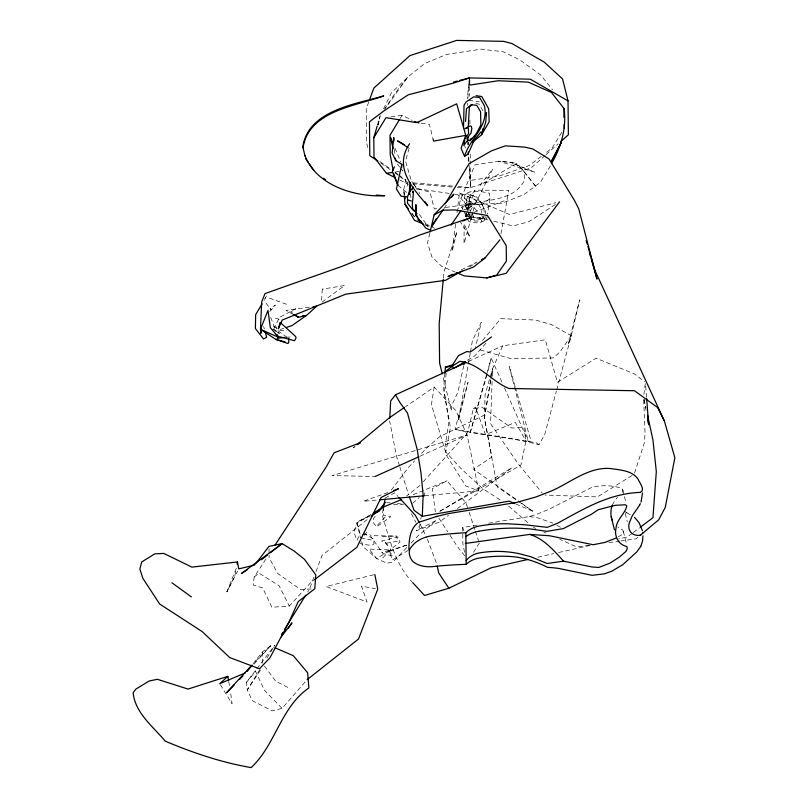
<?xml version="1.0" encoding="UTF-8"?>
<svg xmlns="http://www.w3.org/2000/svg" width="808" height="808" viewBox="0 0 808 808"><rect width="100%" height="100%" fill="white"/><g stroke="black" fill="none" stroke-linecap="round" stroke-linejoin="round"><path stroke-width="0.61" stroke-dasharray="4.04 3.03" d="M383.436 506.727L383.285 515.282L390.84 516.686L376.518 526.907L372.68 521.806L373.549 518.352L376.599 514.403M470.832 219.443L477.397 220.19L481.8 218.291L481.871 216.18M492.092 381.336L490.567 423.614L518.615 464.449L542.32 493.112M492.274 376.366L492.547 368.902L502.697 345.763L545.309 339.804L557.449 382.295L596.072 358.227L634.411 373.902L644.501 381.709M550.41 165.913L540.431 182.305L523.786 194.627L501.97 203.242L466.489 204.868L464.307 202.333L464.943 194.364C471.811 189.224 481.841 191.648 489.567 193.243L489.941 198.637L487.537 214.039M444.915 373.195L443.541 389.062L448.935 421.584L444.844 448.137L445.814 452.026L461.408 468.953L482.74 488.638L501.738 500.899M446.137 373.155L444.44 392.678L450.44 427.604L445.814 452.026M468.892 210.666L469.478 204.04C488.628 199.222 514.726 200.717 524.685 179.831L524.614 172.346L519.635 166.185L510.525 162.267L498.657 161.206L474.942 164.812L460.217 200.596L458.661 208.565M443.39 278.194L443.976 271.922L456.914 231.623L452.167 251.177L455.601 223.887M468.731 83.497L468.135 89.789A261.257 30.098 81.3 0 0 467.59 98.889M468.731 87.133L468.377 90.9A260.206 29.977 81.3 0 0 467.933 97.849M265.923 559.035L254.177 576.962L253.227 585.022L262.711 587.931L271.872 607.242L289.315 606.04L310.696 582.649L313.645 580.386M457.005 212.726L459.51 192.88L509.424 214.504L555.914 202.697M643.875 394.556L645.42 382.416M420.029 524.069L419.281 528.907L418.16 526.735M420.766 519.241L421.14 516.827M424.281 496.304L424.836 492.678M434.239 387.012L431.421 404.465L446.743 455.904L465.792 485.962L478.78 490.85L467.135 434.967L455.823 410.615L434.239 387.012L405.555 406.707M490.729 379.992L484.457 418.211L497.253 486.951L517.605 500.829M490.931 378.76L492.547 368.902L485.093 394.627L484.457 418.211L491.85 457.065L473.427 469.175L518.524 501.081M484.234 212.1L483.8 207.818L480.124 200.697L475.579 196.091L470.286 194.698L469.024 201.475L465.832 202.959L468.095 203.212L469.125 204.384L469.357 207.383L467.377 208.121L465.459 206.151L464.519 209.615L467.973 208.474L470.781 211.383M500.99 233.744L508.798 190.334L474.872 190.163L462.267 208.686M490.658 380.083L484.8 414.888L439.825 436.532L426.432 448.218L420.503 454.561M491.496 375.114L492.547 368.902M487.325 215.201L486.719 218.675L484.457 220.624L479.326 222.907L471.751 222.553L468.63 221.412L467.145 218.211M470.236 353.106L458.328 421.008L468.034 382.336L454.985 429.361C483.012 434.654 511.393 437.32 539.007 444.733L544.713 434.603L556.369 391.193M470.448 351.864L472.397 340.754L481.265 322.281L475.579 347.359M383.265 508.818L382.154 514.807C389.264 538.168 394.759 563.287 411.858 581.689M378.215 125.028L380.225 115.524M423.331 481.73L467.68 432.512L473.306 408.818L481.81 407.131L511.828 428.068L523.796 427.311L525.988 440.774L520.887 465.135L438.653 511.989L512.131 467.62L456.56 509.232M466.388 201.152L467.388 196.627L470.286 194.698M484.457 220.624L485.446 216.17M463.741 365.691L457.894 392.203L451.389 406.121L451.43 411.03L442.552 375.023M467.973 208.474L468.781 204.909L467.943 204.596L469.711 203.555L470.599 206.767L472.428 205.969L472.155 202.889L471.165 201.717L469.024 201.475M465.812 216.665L467.216 210.696M467.489 209.504L469.721 199.95M429.836 233.169L427.543 242.976L431.856 256.762L441.744 266.367L455.278 272.104M556.692 389.981L571.266 335.714L579.669 299.849L568.155 344.824L571.266 335.714L551.632 324.654L535.593 320.039L500.798 318.655L481.245 342.036M501.94 382.134L491.244 358.075L487.396 373.256M377.922 124.917L379.932 116.695L377.518 124.866M409.09 148.268L405.525 161.085L410.797 179.113L414.504 185.436M471.387 217.18L464.034 243.673L464.146 223.826L470.104 237.35L460.439 221.897M471.721 215.968L472.72 212.352M473.064 211.151L474.73 205.131L492.698 169.064L479.972 185.254L517.029 163.125L498.657 161.206L534.896 172.215L510.525 162.267M486.497 374.882L470.226 432.482L454.985 429.361M486.84 373.68L491.244 358.075M487.042 374.468L470.226 432.482L536.219 442.693L539.007 444.733M634.533 473.104L644.542 442.299L645.016 432.623L643.663 399.445M472.135 214.888L465.893 215.382L466.701 213.09M467.115 211.938L474.872 190.163M368.771 101.889L366.226 108.807L366.569 142.703L367.761 147.5M313.898 577.286L309.636 588.79L307.666 591.981M316.029 571.539L321.988 555.45L368.296 518.685M226.897 591.86L236.229 568.468L234.805 575.952L226.897 591.86L237.643 571.024M383.578 108.737L391.385 92.89L407.979 76.881L424.614 63.59L446.43 54.439L481.002 49.177L502.94 51.672L519.786 59.873L540.562 74.892L552.571 89.779M264.59 299.586L266.721 295.486L264.883 298.627M467.155 216.191L469.67 211.959M470.296 210.898L475.326 202.424M561.722 132.411L552.056 148.157L545.107 153.429M400.202 118.392L402.162 115.201L412.201 120.362M259.762 669.711L247.288 689.941L252.258 700.657L272.185 710.848L282.103 708.353L307.252 679.579M266.983 658.005L274.851 645.218M473.549 552.298L479.306 543.097M260.55 670.024L247.288 689.941L246.188 682.679L256.106 669.711M384.356 109.343L395.375 92.87L407.979 76.881L385.335 108.403M444.178 208.282L446.248 205.252M571.266 335.714L559.782 352.147L553.157 357.944L510.888 358.621L477.68 349.228M364.428 535.26L367.206 531.593M391.294 490.082L408.646 467.246L414.575 460.903M256.873 668.711L274.417 645.774M253.237 663.681L262.297 652.026L270.549 645.875L273.973 647.349M246.188 682.679L255.56 671.337L264.539 690.456L282.103 708.353M269.842 311.413L275.376 305.06L270.013 308.717L271.236 310.019L264.065 300.616M485.871 343.309L474.66 355.954L466.347 360.903M419.988 485.436L406.656 495.95M253.924 664.186L270.549 645.875L253.742 663.115M377.619 525.089L387.224 514.787M382.8 557.894L390.264 549.935L400.031 541.875L397.829 536.855L381.719 541.017L386.335 543.218L388.294 546.572L385.335 542.713M406.788 547.572L392.91 561.984L387.103 563.267L376.73 558.611L363.196 546.784L360.792 538.916M411.131 543.057L418.069 535.856L436.643 520.18L416.191 530.755L439.38 522.099L448.47 515.292M545.117 155.469L531.159 167.892L470.589 187.597L457.257 187.325M546.046 154.641L558.136 143.885M412.676 503.212L419.221 497.536M637.886 537.28L635.997 538.865L621.221 540.905M355.076 446.319L353.177 447.895L354.985 446.592M254.177 576.962L259.025 573.165L279.083 585.719L289.315 606.04M481.8 218.291L483.396 217.059M541.138 156.439L529.23 165.478L499.283 176.023L470.519 180.396M473.306 408.818L475.538 407.131L485.497 434.674L515.292 422.382L525.988 440.774M632.321 533.24L627.412 536.936L618.817 538.885M633.3 532.502L639.199 528.058M489.941 198.637L482.386 204.141L469.478 204.04L442.946 207.848M555.349 204.505L528.886 221.675L513.151 225.977L492.466 220.877M463.166 210.07L461.671 207.161L467.63 204.656L470.074 206.181M632.048 475.498L597.496 496.9L545.148 495.062M408.262 550.298L392.405 560.005L389.305 551.48L406.303 545.168L407.899 547.612M371.165 514.383L357.035 522.726L353.864 531.977L356.974 540.38L360.126 534.118L357.035 522.726L359.59 520.625L370.468 515.393M469.61 266.741L476.154 263.044M618.251 536.805L620.928 535.3A6.151 3.848 -14 0 0 621.645 529.301A38.34 24.028 -14 0 1 617.787 526.866M385.264 498.021L394.668 492.84L397.98 496.435M467.539 507.545L465.964 502.798L447.006 480.78L432.28 488.668L435.361 511.807M370.327 515.777L357.035 522.726L360.459 537.785M472.518 214.11L473.973 217.958L474.922 218.261L480.124 218.513L484.204 216.443M461.398 269.842L477.053 262.024M461.671 207.161L466.489 204.868M468.489 361.418L502.697 345.763M419.998 456.237L467.135 434.967L416.494 450.207M468.62 207.868L471.751 206.484M504.485 387.86L528.422 441.713L530.917 440.623L515.494 387.84M413.241 494.708L447.006 480.78M465.893 215.382L469.337 214.069M473.932 212.312L507.252 199.616M465.459 206.151L468.781 204.909M467.943 204.596L469.478 204.04M387.87 492.557L363.156 501.314L378.235 499.95M406.303 545.168L390.567 550.41L390.547 548.521L390.264 549.935L376.73 558.611L369.014 549.076L390.264 549.935L381.669 552.783M280.184 329.492L283.709 328.331M463.661 211.04L465.156 213.948L468.701 212.878L470.094 215.958M415.292 450.571L332.088 475.599L375.154 476.468M488.658 523.231L529.442 516.554L536.249 514.514L549.309 509.171L592.567 486.971C601.778 485.244 611.424 485.143 620.443 487.941A6.151 3.848 -14 0 1 622.423 492.425M464.943 194.364L467.145 193.738L474.67 196.435L480.72 202.263L485.446 211.151L485.446 213.655M373.619 574.801L326.109 586.517L367.034 602.041L361.499 586.143L375.427 588.719M537.815 557.227L553.773 553.611M558.682 552.5L590.587 545.279M386.335 543.218L397.859 541.158L396.486 536.007L370.327 535.674L382.911 553.541L392.951 556.015L389.305 551.48M464.509 552.167L462.873 543.804L462.711 527.483L477.538 525.059M390.951 116.907L402.162 115.201M395.253 172.013L402.727 170.872L400.445 167.953M589.214 545.329L576.902 547.036L559.732 539.279M608.909 542.602L619.989 541.077M309.333 307.242L285.971 310.434L292.223 313.888M436.744 208.636L434.27 208.949L430.088 192.203L417.342 188.759L411.191 181.224M424.735 495.738L478.78 490.85M286.163 337.279L290.93 336.966M311.242 588.951L300.596 589.598L277.629 573.397L269.114 557.702L269.084 555.187M382.416 536.492L396.486 536.007M393.577 504.576L403.344 504.303M279.709 330.28L286.8 330.543M362.62 534.27L370.104 534.724M413.413 182.861L453.046 186.133M412.545 183.79L453.652 187.173M458.065 186.547L470.589 187.597L470.367 165.357M469.044 100.323L479.427 101.858M386.557 502.526L390.163 502.879M397.364 503.566L403.364 504.152M468.579 216.473L465.085 216.11L470.983 217.029M469.751 216.605L479.083 217.584L487.598 219.675M529.442 516.554L537.865 517.867L552.783 523.119M421.291 123.27L429.401 124.341L432.684 137.501M417.342 188.759L449.076 193.385M455.177 194.284L457.621 194.637L464.307 202.333M472.165 217.211L485.133 219.241L481.719 215.726M475.761 103.475L479.134 104.141L482.81 110.605M360.721 537.805L371.286 540.007M275.276 318.18L281.103 319.726M479.083 217.584L485.133 219.241M467.388 196.627L473.013 198.142L477.781 202.798L481.568 209.868L481.841 213.019M269.407 298.132L288.88 305.111M425.654 224.977L429.018 226.361M515.878 504.02L532.866 511.232L519.544 501.798M533.401 527.392L535.694 528.432M543.703 532.048L545.996 533.078M399.738 179.952L408.535 184.355M630.23 514.746L626.463 512.474M425.675 223.766L430.139 226.048M431.26 226.624L434.613 228.341M560.53 527.27L556.752 525.271M287.709 687.376L275.68 681.154L263.145 664.327M363.519 533.088L373.155 538.896L374.094 543.703L372.67 544.895L368.64 545.107L361.287 543.875L358.701 541.774M276.659 328.28L272.599 325.614L274.851 328.26M424.846 224.402L427.846 226.392L418.372 213.09M379.821 161.549L390.9 169.266M380.932 163.115L390.971 170.135M518.625 501.516L532.866 511.232M277.992 330.846L286.86 337.189M394.94 172.154L397.97 174.326M394.991 173.013L398.001 175.164M292.809 313.282L290.93 311.928L295.617 308.777L279.366 317.473L275.407 325.836L276.861 328.492M277.346 332.088L279.366 333.553L277.861 331.785M398.96 175.073L405.889 180.295M399.859 176.558L408.191 182.84M397.99 185.426L407.303 192.94M508.707 506.202L528.654 523.321M625.412 511.585L626.907 513.09L626.008 512.171M459.51 192.88L478.306 212.211M519.635 166.185L536.512 187.355L524.614 172.346M464.681 555.753L457.207 546.319L448.4 532.795M397.385 164.054L399.677 166.983M411.979 213.554L414.938 217.392M411.868 213.282L414.888 217.271M480.124 218.513L481.962 221.17L474.882 221.038L471.963 220.069L470.569 216.988M438.916 518.231L447.723 531.755M415.161 186.456L419.756 193.546M220.392 684.699L232.048 703.707L230.442 691.254M419.958 523.796L426.856 537.845M411.383 513.757L415.898 522.412M465.287 206.151L467.559 210.636M465.156 213.948L466.64 217.14M394.94 148.096L400.808 162.004M427.321 538.956L436.674 563.731M464.671 145.884L465.529 147.955M270.72 317.413L274.821 327.947M462.711 527.483L463.903 530.896M469.105 512.282L474.993 530.058M475.387 531.25L478.528 540.724M407.959 186.274L405.707 179.144L403.687 190.183L404.424 195.273M399.495 465.782L396.476 456.177L389.648 420.928M399.869 466.984L408.555 494.587M515.14 386.638L509.181 366.236L528.422 441.713M263.64 326.483L264.317 328.876M622.736 489.769L625.958 502.677M625.23 513.393L627.301 521.705M623.342 531.442L626.564 544.35M468.074 141.855L468.61 144.188M644.097 399.435L645.966 408.01M404.576 194.94L403.687 190.183L404.141 194.89M644.006 399.394L646.44 412.666M228.856 682.083L229.452 685.538M410.413 193.678L411.019 198.283M394.385 149.44L395.183 155.671M645.703 386.153L646.562 397.344M470.569 184.881L469.286 166.69M470.589 187.597L468.963 164.711M469.559 86.375L469.66 96.404M469.903 120.22L469.943 123.988M470.246 154.065L470.357 164.095M262.297 652.026L262.408 663.338M269.024 548.905L269.074 553.935M612.373 505.141A38.34 24.028 -14 0 1 617.484 497.314M468.973 161.802A260.206 29.977 81.3 0 1 468.62 155.55M468.115 144.733A260.206 29.977 81.3 0 1 468.024 142.4M467.65 105.484A260.206 29.977 81.3 0 1 467.711 103.232M468.731 160.974A261.257 30.098 81.3 0 1 468.448 155.944M467.923 145.026A261.257 30.098 81.3 0 1 467.822 142.662M322.24 289.133L321.513 302.495L344.632 285.527L322.24 289.133"/><path stroke-width="1.21" d="M642.522 492.961L641.007 502.132M642.956 535.805L642.522 541.006L640.936 546.016M463.55 127.614L464.034 105.111L466.206 101.838L473.65 96.859L479.659 97.526L484.366 105.656C489.173 126.795 469.731 138.138 464.57 156.348L461.075 148.248L465.772 135.37L456.692 103.838L416.665 122.654L385.971 117.665L373.811 137.703L374.003 157.065L386.537 173.336L395.334 177.74M407.555 200.02L407.484 203.141L411.696 208.605L415.615 211.686L416.766 213.837M551.45 163.681C561.287 147.046 566.6 127.987 564.105 108.656L551.49 92.486L528.381 82.153L498.314 80.739L469.549 85.123L469.468 77.922L530.25 79.164L568.024 100.879L568.378 134.774L560.934 141.4M563.853 117.261L564.105 108.656M514.736 503.546L509.08 501.142L422.311 516.312L423.139 495.173L420.998 473.094L417.15 449.299L407.484 413.06L399.899 402.485L395.506 394.809L466.206 362.459M415.948 210.302L416.241 215.857L425.806 228.098L429.654 229.866M642.926 532.846L640.714 535.078M288.84 338.592L288.638 342.885L287.779 343.461L275.912 339.431L260.459 329.28L261.671 301.99L265.024 293.567L341.905 266.398L419.534 235.088L470.519 217.726L462.681 221.018M389.769 418.423L390.668 400.899L395.506 394.809M465.57 121.442L466.489 108.666L471.074 104.697L476.781 105.353L480.568 111.736L480.851 125.048L476.508 133.36L470.024 140.885L468.549 140.158L466.772 141.289L463.863 145.47L464.772 139.117L468.6 133.441L468.357 128.341L467.327 127.795L465.075 128.725L468.266 126.785L469.387 107.06L471.983 104.798M444.915 373.195L445.44 367.095L453.419 364.529M261.206 328.755L260.782 333.492L261.469 328.805M464.57 156.348L468.095 154.187L468.297 151.975M443.279 279.447L439.188 323.341L439.592 363.014L442.259 373.821M410.464 182.497L409.949 191.526M410.353 182.679L408.888 194.587L409.131 193.021L407.414 196.768L407.555 199.869L411.413 200.97M467.569 141.188L468.095 136.996L471.003 133.057L471.852 128.624L471.367 126.482L470.387 125.897L468.266 126.785M469.286 82.264L469.499 80.628M383.487 507.616L385.042 499.223M237.057 564.135L237.471 561.964L191.91 567.115L163.782 553.43L154.823 553.834L141.673 561.974L139.885 569.135L142.875 578.366L159.651 604.02L202.202 631.614L229.714 657.571L259.489 668.792L269.892 657.884L288.537 622.988L298.223 601.617L314.797 588.739L315.746 574.811L304.454 559.298L294.223 551.106L282.123 543.602L268.993 546.39L255.409 564.055M303.05 147.743C308.707 110.898 355.267 106.252 383.709 95.91C355.348 104.202 308.242 110.393 302.808 146.763L305.06 156.176M483.022 128.523L481.679 134.643L472.539 142.289M485.962 115.059L486.497 112.615L485.729 122.19L481.679 134.643L489.153 121.857L488.709 108.838L481.78 96.526L476.064 95.637M464.014 364.479L464.539 362.075M393.92 141.026L393.779 137.451L392.143 153.086L395.829 160.651L401.788 164.327L396.395 189.052L401.061 196.192L407.767 196.92M430.129 231.947L434.149 214.787L453.844 194.152L451.773 197.182M280.124 322.321L278.305 328.886L282.275 320.039L345.652 294.193L445.632 280.275L461.984 271.044M373.811 137.703L377.185 126.028M369.62 99.586L373.872 88.062L409.868 55.631L456.692 40.4L503.687 41.36L511.919 43.541L544.269 62.135L562.56 78.942L568.024 100.879M468.095 154.187L474.064 140.441L481.053 131.714M408.909 194.152L410.171 191.183L413.262 187.214M394.415 166.822L392.324 171.538L397.99 185.426L393.738 173.851M409.575 143.753C393.486 167.296 412.292 187.88 427.634 205.717L425.008 201.667M640.33 503.697L639.603 505.121M640.825 546.259L636.835 551.884L622.736 564.731L611.959 571.115L604.424 573.842L592.052 575.306L558.379 568.378A118.796 74.437 -14 0 0 547.592 567.357C535.31 561.176 521.817 556.773 507.919 556.369A105.747 81.275 1 0 0 479.083 558.096A22.584 17.362 1 0 0 466.176 564.358A324.897 249.712 1 0 0 437.684 566.135L432.028 566.681A24.28 15.342 -9.9 0 1 412.332 560.843C409.727 557.51 408.394 553.167 409.808 549.046L412.181 545.935A24.28 15.342 -9.9 0 1 431.714 535.805L437.37 535.179A324.897 251.056 -2.2 0 1 465.852 532.755A22.584 17.453 -2.2 0 1 478.76 526.16A105.747 81.709 -2.2 0 1 507.586 523.786L524.826 524.776L547.188 527.341A118.796 74.437 -14 0 0 557.924 523.049C584.75 508.353 609.384 493.476 640.279 492.385M466.963 139.077L468.095 136.996L467.266 138.35M639.562 505.212L632.28 515.797L629.301 522.816A25.906 14.1 -38.9 0 0 628.816 526.584A25.906 14.1 -38.9 0 0 629.371 529.866C630.806 534.118 635.704 535.936 639.865 535.31M412.383 189.042L413.444 187.244M436.239 218.867L431.735 226.452L443.481 209.292M445.248 203.717L469.064 163.65L491.537 150.813L505.374 145.834L524.816 147.107L532.836 148.965L549.036 158.954L574.377 200.273L578.74 208.807L596.971 279.103L591.143 258.621M262.125 303.838L255.661 314.595L255.389 328.502L263.499 338.966L266.69 337.289L264.994 331.28M399.546 119.453L390.001 135.239L390.203 154.601L393.102 170.286M281.416 634.573L282.729 632.442M284.699 629.25L305.697 595.173M642.612 533.32L658.672 519.847L665.267 507.374L674.862 457.722L664.388 420.988L657.53 407.474L634.482 390.739L508.919 388.476C491.345 381.245 479.498 363.63 459.924 361.307L452.945 365.731L445.44 367.095L451.712 366.145L458.5 355.611L466.873 351.541L470.246 352.025L491.486 336.986M274.902 545.319L326.038 467.256L334.098 452.823L360.388 442.683L358.58 443.986M288.476 628.068L291.961 622.827L281.285 636.795M451.056 225.159L460.863 210.747M559.58 201.758L506.141 273.346L486.79 277.912L464.297 275.922L456.399 272.579M378.881 511.434L383.457 505.505M247.208 671.458L251.732 665.63M385.355 502.414L378.083 511.727L372.65 514.342M499.869 239.845L484.871 258.116L473.518 267.064L447.996 276.538L452.46 274.306M252.035 664.974L226.543 692.779L234.33 684.82M239.522 679.508L242.986 675.973M417.473 523.099C409.808 529.513 408.838 540.522 408.949 549.864M228.654 680.932L227.856 676.336L219.766 683.689L245.289 672.923M277.184 338.37L284.971 337.36M356.964 444.743L389.163 417.948L404.525 407.404M307.252 679.579L358.5 639.027L377.75 589.153L374.831 574.498M371.236 516.383L382.982 507.202L401.606 499.516M261.519 559.681L267.408 555.086M270.347 552.783L282.123 543.602L241.37 573.549L247.501 569.62M314.635 579.639L356.884 547.309L381.204 497.415L398.455 488.8L393.749 490.466M446.349 370.71L452.945 365.731M640.178 527.321L652.945 517.706L656.318 471.559L652.925 439.865L647.572 415.363M454.924 367.701L465.307 361.519M373.336 513.1L382.033 507.959M470.044 139.329L471.741 138.34M481.598 259.964L484.871 258.116L481.517 259.792M434.149 214.787L443.107 210.181L454.712 209.918L487.446 215.483L506.232 245.642L506.394 261.085L496.728 275.063L486.79 277.912M412.696 582.608L424.523 595.486L448.874 588.224L491.173 567.792L527.998 559.449M418.494 522.402L436.643 516.443M375.154 476.468L418.847 456.762M615.949 538.108L604.909 542.41L593.163 544.733L549.581 535.755L529.624 534.421L465.347 543.461M640.38 492.325C645.764 489.921 639.29 482.578 638.017 479.063C631.957 470.317 619.948 470.064 610.373 468.509C588.133 466.822 570.216 482.982 551.005 491.143L536.078 496.93L516.766 502.404L447.935 513.696L436.108 516.585M286.062 327.563L291.94 325.624L306.444 315.474L316.706 306.242L313.019 306.747M227.856 676.336L188.042 689.062L157.409 679.316L149.157 680.992L135.976 689.032L133.138 692.618C134.956 712.898 153.035 726.513 165.236 741.138C192.92 752.844 221.493 762.479 251.167 767.6C275.568 744.905 280.588 707.364 308.878 687.951L307.636 672.781L293.334 655.712L275.114 647.844M639.916 535.3L640.643 535.098M453.611 81.982L457.278 81.042M459.712 80.416L469.468 77.922L453.773 83.022L408.212 94.809L384.366 110.575L369.458 121.786L369.801 155.681L377.932 161.085M254.651 565.034L238.734 568.903L237.471 561.964M465.772 135.37L433.573 141.097L432.977 138.703M386.537 173.336L392.769 172.397M478.801 531.25A100.677 52.5 -5.7 0 1 519.17 528.24L530.503 528.947L546.804 531.341L563.237 528.654L591.426 514.252L598.233 509.696L615.009 505.354L625.463 504.768L626.776 505.949C625.119 513.767 616.504 519.595 615.979 528.402C614.11 536.371 618.655 544.834 626.867 546.521L627.21 548.975L625.937 551.41L619.16 557.247L610.06 563.085L598.829 567.458L591.961 566.964L563.57 561.176L547.137 563.489L530.785 556.732L519.433 553.722A100.677 93.91 11.7 0 0 479.023 552.985A21.826 20.351 11.7 0 0 466.155 560.56M379.487 499.829L423.483 495.849M302.758 315.716L306.444 315.474L298.465 317.342L293.264 314.464M376.336 195.112L384.729 195.718C355.045 197.354 316.009 185.487 304.818 155.237M418.978 122.957L414.433 121.503M279.447 336.694L294.566 340.744L296.061 337.896L295.647 336.512L281.043 323.16M275.912 339.431L285.163 341.946M529.624 534.421C543.935 538.603 553.914 550.561 563.57 561.176M423.422 224.048L414.474 220.352L405.06 204.293L404.263 196.061M421.2 221.473L417.847 219.756L421.847 222.412M413.474 210.282L415.373 211.322L416.575 213.948M404.555 144.713L397.536 140.855L408.04 147.591M296.607 316.13L298.465 317.342L294.698 314.635M273.306 329.159L276.336 331.361M171.902 582.77L191.375 596.88M422.311 516.312L414.049 510.323L409.333 496.829M323.685 178.235L325.604 179.8M634.492 517.332L639.007 522.625L642.4 530.674M451.712 366.145L453.884 368.317M398.809 497.334L415.373 515.312L419.382 522.736M408.282 208.757L405.06 204.293L406.576 206.292M276.306 334.431L278.457 337.31L260.459 329.28L267.993 310.393L270.337 327.654L278.457 337.31L277.548 334.966M305.656 158.711L308.151 162.196M309.393 163.933L313.736 170.256M448.874 588.224L438.764 573.054L437.199 566.065M416.453 213.312L414.797 210.383L416.575 213.373L415.373 211.322L413.322 210.343C410.626 204.121 414.332 197.435 412.908 191.021L413.12 192.607M664.388 420.988L595.031 270.66L587.951 246.561M392.496 142.299L390.547 137.663L393.122 148.571M416.645 213.878L415.726 211.575L416.413 213.696M417.11 215.827L417.797 217.948M586.184 240.531L587.244 244.147M589.426 252.591L590.456 256.207M611.252 516.969L614.474 529.886M416.433 212.504L415.888 210.322L416.241 215.857L415.948 209.019M404.656 196.425L405.131 198.738M395.364 158.247L395.829 160.651M647.551 418.685L648.652 424.715L646.663 398.596M564.115 124.563L564.307 128.209M465.852 532.755L466.176 564.358M401.788 164.327L401.808 166.993M465.913 536.583A21.826 11.383 -5.7 0 1 478.801 531.24M612.373 505.141A38.34 24.028 -14 0 0 610.939 513.11A38.34 24.028 -14 0 0 612.525 520.615M416.11 207.323L415.989 214.261L415.898 204.616L416.11 207.323M561.378 142.43L551.642 160.883L561.378 142.43"/></g></svg>
